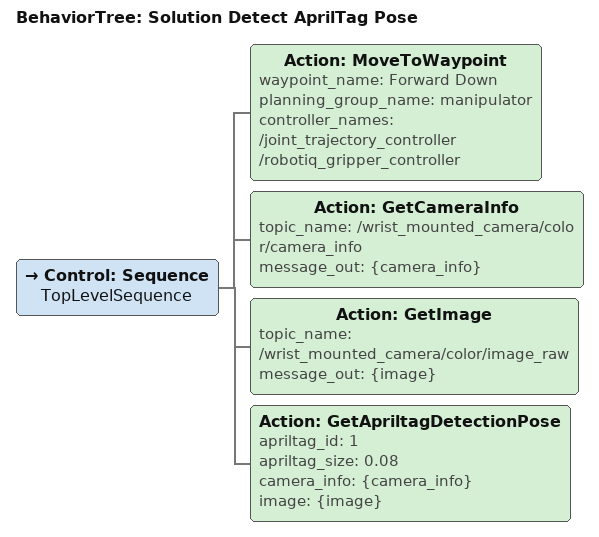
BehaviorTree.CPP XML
<?xml version="1.0"?>
<root BTCPP_format="4" main_tree_to_execute="Solution Detect AprilTag Pose">
    <BehaviorTree ID="Solution Detect AprilTag Pose" _description="Detects the pose of an AprilTag given a target ID and size.">
        <Control ID="Sequence" name="TopLevelSequence">
            <Action ID="MoveToWaypoint" waypoint_name="Forward Down" planning_group_name="manipulator" controller_names="/joint_trajectory_controller /robotiq_gripper_controller"/>
            <Action ID="GetCameraInfo" topic_name="/wrist_mounted_camera/color/camera_info" message_out="{camera_info}"/>
            <Action ID="GetImage" topic_name="/wrist_mounted_camera/color/image_raw" message_out="{image}"/>
            <Action ID="GetApriltagDetectionPose" apriltag_id="1" apriltag_size="0.08" camera_info="{camera_info}" image="{image}"/>
        </Control>
    </BehaviorTree>
</root>
